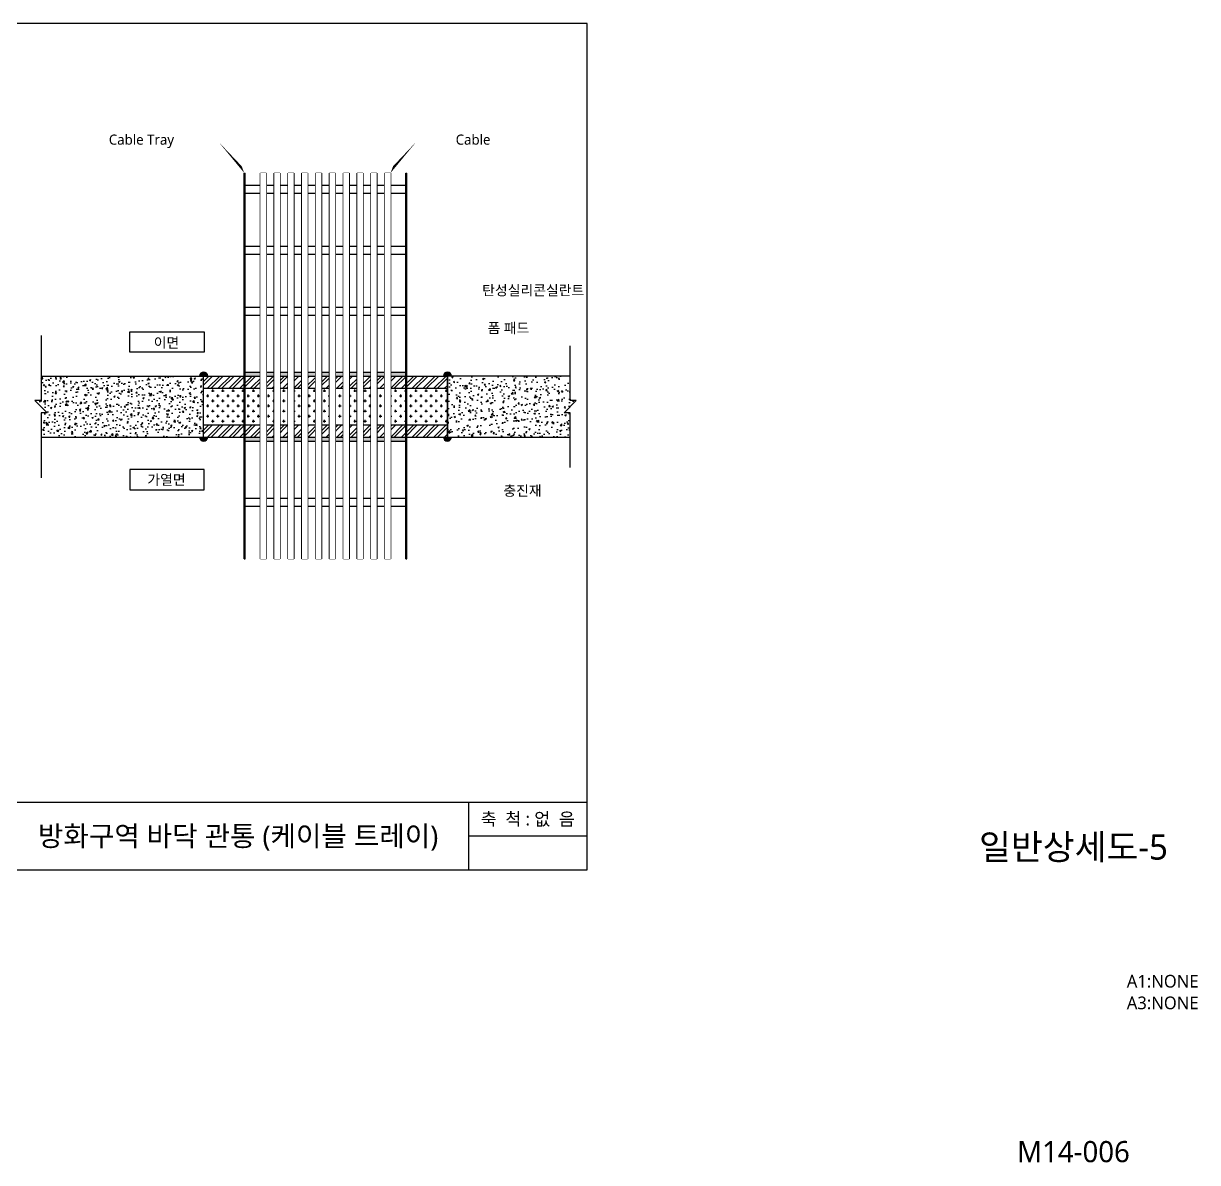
# Model space of a CAD drawing. Header units: millimetres. Extents: x 70076 to 74197, y 15592 to 16067.
# Drawn here: x 73919.2 to 74196.6, y 15598.2 to 15867.4 of the extents above; entities that cross this region are included whole.
import ezdxf
from ezdxf.enums import TextEntityAlignment as Align

# ---------------------------------------------------------------- set-up
doc = ezdxf.new("R2010")
doc.units = ezdxf.units.MM
for name, color, linetype in [('A-HAT-MATL', 251, 'Continuous'), ('A-SOL-253', 253, 'Continuous'), ('A-SYM-LEAD', 4, 'Continuous'), ('A-TEXT-NOTE', 7, 'Continuous'), ('A-WIN', 4, 'Continuous'), ('C', 4, 'Continuous'), ('M-DET', 7, 'Continuous'), ('MDET', 4, 'Continuous'), ('TEXT', 2, 'Continuous'), ('WALL', 2, 'Continuous')]:
    doc.layers.add(name, color=color, linetype=linetype)
doc.styles.add('sunjin', font='')
doc.styles.get('sunjin').set_extended_font_data('Malgun Gothic')

# ---------------------------------------------------------------- blocks, each defined once
blk = doc.blocks.new('BORDER')
for p, q in [((1, 1), (0, 1)), ((0, 1), (0, 0)), ((1, 0), (1, 1)), ((0, 0), (1, 0))]:
    blk.add_line(p, q)

msp = doc.modelspace()

# ---------------------------------------------------------------- hatches: boundary and pattern name
h = msp.add_hatch()
h.set_pattern_fill('AR-CONC', color=256, scale=0.02)
h.set_pattern_definition([(50, (57113.4966, 16254.2317), (3.6436934, -0.3187817), [0.381, -4.191]), (355, (57113.4966, 16254.2317), (-0.7048684, 3.8211369), [0.3048, -3.3528117]), (100.451445, (57113.8002, 16254.205), (2.93882494, 3.50235504), [0.3238002, -3.5618049]), (46.1842, (57113.4966, 16255.2477), (5.4215808, -0.8408466), [0.5715, -6.2865]), (96.635558, (57113.9484, 16255.1777), (4.7480827, 4.9485225), [0.4857005, -5.3427122]), (351.18415, (57113.4966, 16255.248), (4.7480827, 4.9485225), [0.4571993, -5.0291946]), (21, (57114.0046, 16254.9937), (3.0322878, -2.04530396), [0.381, -4.191]), (326, (57114.0046, 16254.9937), (1.2360406, 3.6837593), [0.3048, -3.3528]), (71.451445, (57114.2573, 16254.8233), (4.2683284, 1.6384554), [0.3238002, -3.56179875]), (37.5, (57113.4966, 16254.2317), (0.06177207, 1.69110078), [0, -3.31216, 0, -3.4036, 0, -3.3655]), (7.5, (57113.4966, 16254.2317), (1.33639325, 2.0036115), [0, -1.94056, 0, -3.23596, 0, -1.2827]), (327.5, (57112.3637, 16254.2317), (2.7118119, -0.11457488), [0, -1.27, 0, -3.9624, 0, -5.2578]), (317.5, (57111.8557, 16254.2317), (2.96258363, 0.50852982), [0, -1.651, 0, -2.63144, 0, -3.7338])])
h.paths.add_polyline_path([(74048.37, 15784.02), (74019.39, 15784.02), (74019.39, 15769.62), (74048.37, 15769.62), (74048.37, 15775.38), (74046.93, 15775.38), (74049.81, 15778.26), (74048.37, 15778.26)])
at = {"layer": 'A-HAT-MATL'}
h = msp.add_hatch(dxfattribs=at)
h.set_pattern_fill('ANSI32', color=253, scale=4.8, style=0)
h.set_pattern_definition([(45, (71116.0537, 12236.9818), (-1.2727922, 1.2727922), []), (45, (71116.9022, 12236.9818), (-1.2727922, 1.2727922), [])])
h.paths.add_polyline_path([(74019.39, 15784.02), (73961.79, 15784.02), (73961.79, 15781.14), (74019.39, 15781.14)])
h = msp.add_hatch(dxfattribs=at)
h.set_pattern_fill('CROSS', color=253, scale=4.8, style=0)
h.set_pattern_definition([(0, (71116.0537, 12236.9818), (1.2, 1.2), [0.6, -1.8]), (90, (71116.3537, 12236.6818), (-1.2, 1.2), [0.6, -1.8])])
h.paths.add_polyline_path([(74019.39, 15781.14), (73961.79, 15781.14), (73961.79, 15772.5), (74019.39, 15772.5)])
h = msp.add_hatch(dxfattribs=at)
h.set_pattern_fill('ANSI32', color=253, scale=4.8, style=0)
h.set_pattern_definition([(45, (71116.0537, 12225.4618), (-1.2727922, 1.2727922), []), (45, (71116.9022, 12225.4618), (-1.2727922, 1.2727922), [])])
h.paths.add_polyline_path([(74019.39, 15772.5), (73961.79, 15772.5), (73961.79, 15769.62), (74019.39, 15769.62)])
at = {"layer": 'A-SOL-253'}
h = msp.add_hatch(dxfattribs=at)
h.set_pattern_fill('AR-CONC', color=256, scale=0.48, style=0)
h.set_pattern_definition([(50, (71116.0537, 15310.057), (3.442849, -0.3012102), [0.36, -3.96]), (355, (71116.0537, 15310.057), (-0.6660064, 3.6105222), [0.288, -3.168]), (100.4514, (71116.3406, 15310.032), (2.776845, 3.3093098), [0.305953, -3.365482]), (46.1842, (71116.0537, 15311.017), (5.122757, -0.794491), [0.54, -5.94]), (96.6356, (71116.4806, 15310.9507), (4.486381, 4.675766), [0.458929, -5.048222]), (351.1842, (71116.0537, 15311.017), (4.486377, 4.675769), [0.432, -4.752]), (21, (71116.5337, 15310.777), (2.8651539, -1.9325707), [0.36, -3.96]), (326, (71116.5337, 15310.777), (1.1679136, 3.48072), [0.288, -3.168]), (71.4514, (71116.7725, 15310.616), (4.0330686, 1.5481464), [0.305953, -3.365482]), (37.5, (71116.0537, 15310.057), (0.0583673, 1.5978905), [0, -3.1296, 0, -3.216, 0, -3.18]), (7.5, (71116.0537, 15310.057), (1.2627338, 1.8931762), [0, -1.8336, 0, -3.0576, 0, -1.212]), (327.5, (71114.9833, 15310.057), (2.5623477, -0.1082634), [0, -1.2, 0, -3.744, 0, -4.968]), (317.5, (71114.5033, 15310.057), (2.7992936, 0.480504), [0, -1.56, 0, -2.4864, 0, -3.528])])
h.paths.add_polyline_path([(73923.39, 15784.02), (73923.39, 15778.26), (73921.95, 15778.26), (73924.83, 15775.38), (73923.39, 15775.38), (73923.39, 15769.62), (73961.79, 15769.62), (73961.79, 15784.02)])
at = {"layer": 'A-WIN'}
for points in [[(73960.83, 15784.02), (73961.79, 15784.02), (73962.75, 15784.02, 1)], [(74020.35, 15784.02), (74019.39, 15784.02), (74018.43, 15784.02, -1)], [(73960.83, 15769.62), (73961.79, 15769.62), (73962.75, 15769.62, -1)], [(74020.35, 15769.62), (74019.39, 15769.62), (74018.43, 15769.62, 1)]]:
    msp.add_hatch(color=251, dxfattribs=at).paths.add_polyline_path(points)
h = msp.add_hatch(color=251, dxfattribs=at)
h.paths.add_polyline_path([(73975.23, 15784.98), (73971.59, 15784.98), (73971.59, 15784.02), (73975.23, 15784.02)])
h.paths.add_polyline_path([(73978.49, 15784.98), (73976.57, 15784.98), (73976.57, 15784.02), (73978.49, 15784.02)])
h.paths.add_polyline_path([(73981.75, 15784.98), (73979.83, 15784.98), (73979.83, 15784.02), (73981.75, 15784.02)])
h.paths.add_polyline_path([(73985.02, 15784.98), (73983.1, 15784.98), (73983.1, 15784.02), (73985.02, 15784.02)])
h.paths.add_polyline_path([(73988.28, 15784.98), (73986.36, 15784.98), (73986.36, 15784.02), (73988.28, 15784.02)])
h.paths.add_polyline_path([(73991.55, 15784.98), (73989.63, 15784.98), (73989.63, 15784.02), (73991.55, 15784.02)])
h.paths.add_polyline_path([(73994.81, 15784.98), (73992.89, 15784.98), (73992.89, 15784.02), (73994.81, 15784.02)])
h.paths.add_polyline_path([(73998.07, 15784.98), (73996.15, 15784.98), (73996.15, 15784.02), (73998.07, 15784.02)])
h.paths.add_polyline_path([(74001.34, 15784.98), (73999.42, 15784.98), (73999.42, 15784.02), (74001.34, 15784.02)])
h.paths.add_polyline_path([(74004.6, 15784.98), (74002.68, 15784.98), (74002.68, 15784.02), (74004.6, 15784.02)])
h.paths.add_polyline_path([(74009.58, 15784.98), (74005.95, 15784.98), (74005.95, 15784.02), (74009.58, 15784.02)])
h = msp.add_hatch(color=251, dxfattribs=at)
h.paths.add_polyline_path([(73975.23, 15768.66), (73971.59, 15768.66), (73971.59, 15769.62), (73975.23, 15769.62)])
h.paths.add_polyline_path([(73978.49, 15768.66), (73976.57, 15768.66), (73976.57, 15769.62), (73978.49, 15769.62)])
h.paths.add_polyline_path([(73981.75, 15768.66), (73979.83, 15768.66), (73979.83, 15769.62), (73981.75, 15769.62)])
h.paths.add_polyline_path([(73985.02, 15768.66), (73983.1, 15768.66), (73983.1, 15769.62), (73985.02, 15769.62)])
h.paths.add_polyline_path([(73988.28, 15768.66), (73986.36, 15768.66), (73986.36, 15769.62), (73988.28, 15769.62)])
h.paths.add_polyline_path([(73991.55, 15768.66), (73989.63, 15768.66), (73989.63, 15769.62), (73991.55, 15769.62)])
h.paths.add_polyline_path([(73994.81, 15768.66), (73992.89, 15768.66), (73992.89, 15769.62), (73994.81, 15769.62)])
h.paths.add_polyline_path([(73998.07, 15768.66), (73996.15, 15768.66), (73996.15, 15769.62), (73998.07, 15769.62)])
h.paths.add_polyline_path([(74001.34, 15768.66), (73999.42, 15768.66), (73999.42, 15769.62), (74001.34, 15769.62)])
h.paths.add_polyline_path([(74004.6, 15768.66), (74002.68, 15768.66), (74002.68, 15769.62), (74004.6, 15769.62)])
h.paths.add_polyline_path([(74009.58, 15768.66), (74005.95, 15768.66), (74005.95, 15769.62), (74009.58, 15769.62)])

# ---------------------------------------------------------------- linework, layer by layer
at = {"layer": 'A-SYM-LEAD', "color": 4}
for points in [[(73971.39, 15832.02, 0, 0.96, 0), (73969.95, 15834.51, 0, 0, 0), (73964.82, 15839.9, 0, 0, 0), (73957.92, 15839.9, 0, 0, 0)], [(74013.48, 15784.02, 0, 0.96, 0), (74014.92, 15786.51, 0, 0, 0), (74020.04, 15795.38, 0, 0, 0), (74026.95, 15795.38, 0, 0, 0)], [(74013.63, 15774.55, 0, 0.96, 0), (74015.07, 15772.05, 0, 0, 0), (74023.78, 15756.95, 0, 0, 0), (74030.69, 15756.95, 0, 0, 0)]]:
    msp.add_lwpolyline(points, format="xyseb", dxfattribs=at)
at = {"layer": 'A-SYM-LEAD', "color": 1}
for points in [[(73923.39, 15793.62), (73923.39, 15778.26), (73921.95, 15778.26), (73924.83, 15775.38), (73923.39, 15775.38), (73923.39, 15760.02)], [(74048.37, 15762.42), (74048.37, 15775.38), (74046.93, 15775.38), (74049.81, 15778.26), (74048.37, 15778.26), (74048.37, 15791.22)]]:
    msp.add_lwpolyline(points, dxfattribs=at)
at = {"layer": 'A-TEXT-NOTE'}
for points in [[(73944.38, 15794.51), (73961.96, 15794.51), (73961.96, 15789.71), (73944.38, 15789.71)], [(73944.38, 15757.13), (73961.96, 15757.13), (73961.96, 15761.93), (73944.38, 15761.93)]]:
    msp.add_lwpolyline(points, close=True, dxfattribs=at)
at = {"layer": 'A-WIN', "color": 0}
for p, q in [((73971.39, 15740.82), (73971.39, 15832.02)), ((73971.39, 15832.02), (73971.59, 15832.02)), ((73971.59, 15740.82), (73971.59, 15832.02)), ((74009.58, 15740.82), (74009.58, 15832.02)), ((74009.58, 15832.02), (74009.79, 15832.02)), ((74009.79, 15740.82), (74009.79, 15832.02)), ((73971.39, 15829.14), (74009.79, 15829.14)), ((73971.39, 15827.22), (74009.79, 15827.22)), ((73971.39, 15814.74), (74009.79, 15814.74)), ((73971.39, 15812.82), (74009.79, 15812.82)), ((73971.39, 15800.34), (74009.79, 15800.34)), ((73971.39, 15798.42), (74009.79, 15798.42)), ((73971.39, 15755.22), (74009.79, 15755.22)), ((73971.39, 15753.3), (74009.79, 15753.3)), ((73971.39, 15740.82), (73971.59, 15740.82)), ((74009.58, 15740.82), (74009.79, 15740.82))]:
    msp.add_line(p, q, dxfattribs=at)
at = {"layer": 'A-WIN'}
for p, q in [((73961.79, 15784.02), (74019.39, 15784.02)), ((73961.79, 15781.14), (74019.39, 15781.14)), ((73961.79, 15772.5), (74019.39, 15772.5)), ((73961.79, 15769.62), (74019.39, 15769.62))]:
    msp.add_line(p, q, dxfattribs=at)
at = {"layer": 'C', "color": 4}
for p, q in [((73916.37, 15683.36), (74052.37, 15683.36)), ((74024.37, 15683.36), (74024.37, 15667.36)), ((74024.37, 15675.36), (74052.37, 15675.36))]:
    msp.add_line(p, q, dxfattribs=at)
at = {"layer": 'M-DET'}
for points in [[(73975.23, 15832.02), (73976.57, 15832.02), (73976.57, 15740.82), (73975.23, 15740.82)], [(73978.49, 15832.02), (73979.83, 15832.02), (73979.83, 15740.82), (73978.49, 15740.82)], [(73981.75, 15832.02), (73983.1, 15832.02), (73983.1, 15740.82), (73981.75, 15740.82)], [(73985.02, 15832.02), (73986.36, 15832.02), (73986.36, 15740.82), (73985.02, 15740.82)], [(73988.28, 15832.02), (73989.63, 15832.02), (73989.63, 15740.82), (73988.28, 15740.82)], [(73991.55, 15832.02), (73992.89, 15832.02), (73992.89, 15740.82), (73991.55, 15740.82)], [(73994.81, 15832.02), (73996.15, 15832.02), (73996.15, 15740.82), (73994.81, 15740.82)], [(73998.07, 15832.02), (73999.42, 15832.02), (73999.42, 15740.82), (73998.07, 15740.82)], [(74001.34, 15832.02), (74002.68, 15832.02), (74002.68, 15740.82), (74001.34, 15740.82)], [(74004.6, 15832.02), (74005.95, 15832.02), (74005.95, 15740.82), (74004.6, 15740.82)]]:
    msp.add_lwpolyline(points, close=True, dxfattribs=at)
at = {"layer": 'MDET', "color": 6, "linetype": 'Continuous'}
for p, q in [((73971.59, 15784.98), (74009.58, 15784.98)), ((73971.59, 15768.66), (74009.58, 15768.66))]:
    msp.add_line(p, q, dxfattribs=at)
for centre, start, end in [((73961.79, 15784.02), 0, 180), ((74019.39, 15784.02), 0, 180), ((73961.79, 15769.62), 180, 0), ((74019.39, 15769.62), 180, 0)]:
    msp.add_arc(centre, 0.96, start, end, dxfattribs=at)
at = {"layer": 'WALL', "color": 3, "linetype": 'Continuous'}
for p, q in [((73923.39, 15784.02), (73961.79, 15784.02)), ((73961.79, 15769.62), (73961.79, 15784.02)), ((74019.39, 15769.62), (74019.39, 15784.02)), ((73923.39, 15769.62), (73961.79, 15769.62))]:
    msp.add_line(p, q, dxfattribs=at)
msp.add_lwpolyline([(74048.37, 15784.02), (74019.39, 15784.02), (74019.39, 15769.62), (74048.37, 15769.62)], dxfattribs=at)

# ---------------------------------------------------------------- block references
at = {"layer": 'C', "color": 4, "xscale": 136.0000000000001, "yscale": 200.0000000000002, "zscale": 136.0000000000001}
msp.add_blockref('BORDER', (73916.37, 15667.36), dxfattribs=at)

# ---------------------------------------------------------------- texts
at = {"layer": 'A-TEXT-NOTE', "style": 'sunjin'}
for s, p in [('Cable Tray', (73939.4, 15838.71)), ('Cable ', (74021.34, 15838.71)), ('탄성실리콘실란트', (74027.61, 15803.11)), ('폼 패드', (74028.87, 15794.19)), ('충진재 ', (74032.61, 15755.76))]:
    msp.add_text(s, height=2.4, dxfattribs=at).set_placement(p)
for s, p in [('이면', (73953.02, 15790.74)), ('가열면', (73953.02, 15758.33))]:
    msp.add_text(s, height=2.4, dxfattribs=at).set_placement(p, align=Align.CENTER)
at = {"layer": 'MDET', "color": 2, "style": 'sunjin'}
msp.add_text('축  척 : 없  음', height=3, dxfattribs=at).set_placement((74038.37, 15679.36), align=Align.MIDDLE_CENTER)
at = {"layer": 'MDET', "color": 3, "style": 'sunjin'}
msp.add_text('방화구역 바닥 관통 (케이블 트레이)', height=4.8, dxfattribs=at).set_placement((73969.93, 15675.36), align=Align.MIDDLE_CENTER)
at = {"layer": 'TEXT', "color": 3, "style": 'sunjin'}
for s, height, p in [('일반상세도-5', 6, (74167.28, 15672.77)), ('A1:NONE', 3, (74188.35, 15641.04)), ('A3:NONE', 3, (74188.35, 15635.92)), ('M14-006', 5, (74167.28, 15600.77))]:
    msp.add_text(s, height=height, dxfattribs=at).set_placement(p, align=Align.MIDDLE_CENTER)

# ---------------------------------------------------------------- next in the draw order: wipeouts: each hides what was drawn before it
for points in [[(73975.23, 15832.02), (73976.57, 15832.02), (73976.57, 15740.82), (73975.23, 15740.82)], [(73978.49, 15832.02), (73979.83, 15832.02), (73979.83, 15740.82), (73978.49, 15740.82)], [(73981.75, 15832.02), (73983.1, 15832.02), (73983.1, 15740.82), (73981.75, 15740.82)], [(73985.02, 15832.02), (73986.36, 15832.02), (73986.36, 15740.82), (73985.02, 15740.82)], [(73988.28, 15832.02), (73989.63, 15832.02), (73989.63, 15740.82), (73988.28, 15740.82)], [(73991.55, 15832.02), (73992.89, 15832.02), (73992.89, 15740.82), (73991.55, 15740.82)], [(73994.81, 15832.02), (73996.15, 15832.02), (73996.15, 15740.82), (73994.81, 15740.82)], [(73998.07, 15832.02), (73999.42, 15832.02), (73999.42, 15740.82), (73998.07, 15740.82)], [(74001.34, 15832.02), (74002.68, 15832.02), (74002.68, 15740.82), (74001.34, 15740.82)], [(74004.6, 15832.02), (74005.95, 15832.02), (74005.95, 15740.82), (74004.6, 15740.82)]]:
    msp.add_wipeout(points).dxf.layer = 'A-WIN'

# ---------------------------------------------------------------- next in the draw order: linework, layer by layer
at = {"layer": 'A-SYM-LEAD', "color": 4}
for points in [[(74005.95, 15832.02, 0, 0.96, 0), (74007.39, 15834.51, 0, 0, 0), (74012.51, 15839.9, 0, 0, 0), (74019.42, 15839.9, 0, 0, 0)], [(74007.62, 15784.98, 0, 0.96, 0), (74009.06, 15787.47, 0, 0, 0), (74018.78, 15804.31, 0, 0, 0), (74025.69, 15804.31, 0, 0, 0)]]:
    msp.add_lwpolyline(points, format="xyseb", dxfattribs=at)

doc.saveas('drawing.dxf')
